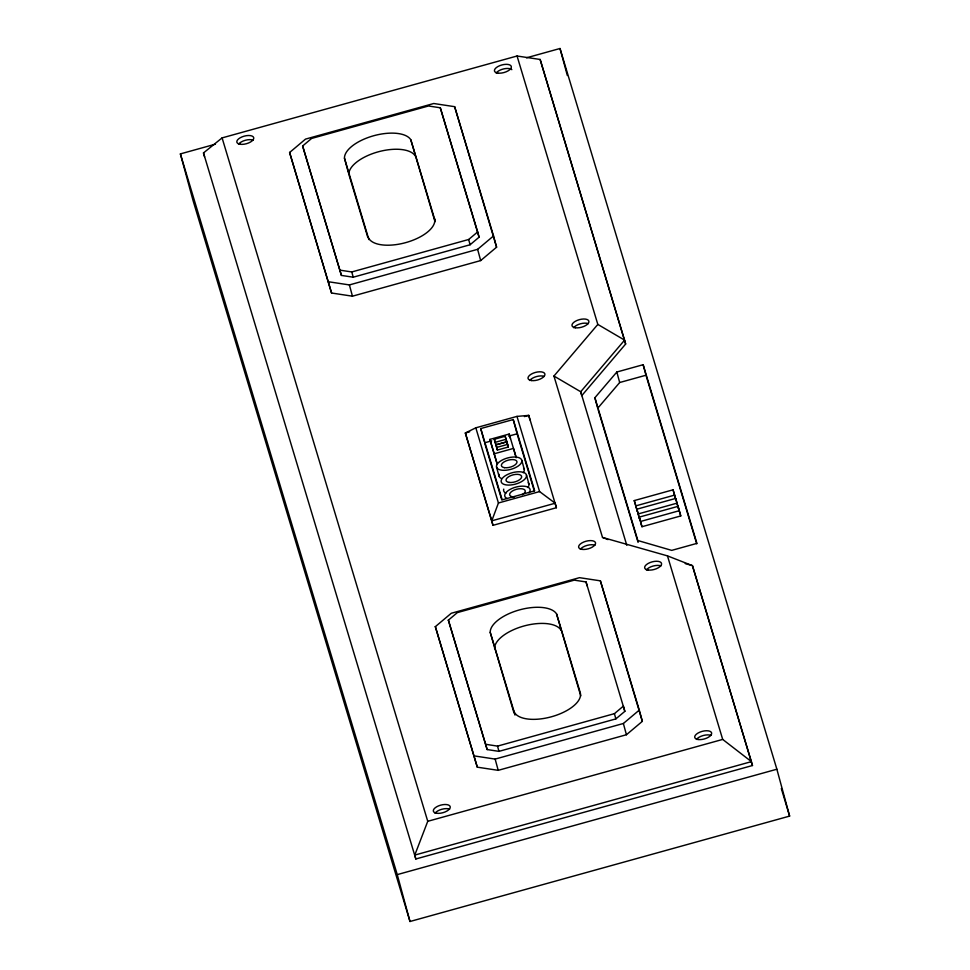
<?xml version="1.0" encoding="UTF-8"?>
<svg xmlns="http://www.w3.org/2000/svg" width="970" height="970" viewBox="0 0 970 970"><rect width="100%" height="100%" fill="white"/><g stroke="black" fill="none" stroke-linecap="round" stroke-linejoin="round"><path stroke-width="1.45" d="M475.809 427.818L498.434 502.993L491.766 520.829L492.99 525.328L556.404 507.722L555.179 503.224L539.587 491.572L516.974 416.397L475.809 427.818L465.333 432.996L492.99 525.328M553.943 376.045L602.503 537.428L667.469 555.883L692.447 565.643L752.477 765.512L415.839 858.984L414.772 855.091L427.746 821.311L222.094 137.898L517.058 56.005L540.132 59.461L625.65 344.011L581.757 395.639L580.703 391.747L553.943 376.045L597.823 324.416L517.058 56.005M594.877 397.736L616.835 372.019L643.146 364.708L696.909 543.382L671.713 550.378L637.848 540.533L594.877 397.736L597.726 408.237L619.684 382.519L645.996 375.22L696.727 543.794M289.606 152.496L305.514 139.11L433.736 103.511L454.639 106.676L493.536 235.94L496.591 247.192L480.671 260.578L352.45 296.189L331.558 293.013L289.606 152.496L331.558 293.013M302.628 145.997L311.612 138.443L428.497 105.985L440.295 107.779L477.652 231.939L479.083 237.189L470.098 244.755L353.213 277.202L341.416 275.419L302.628 145.997L341.416 275.419M339.985 270.157L351.783 271.952L468.668 239.493L477.652 231.939M328.503 281.761L349.394 284.925L477.616 249.326L493.536 235.94M435.348 626.656L451.268 613.27L579.49 577.671L600.381 580.836L639.279 710.101L642.334 721.353L626.426 734.739L498.204 770.338L477.301 767.173L435.348 626.656L477.301 767.173M448.37 620.157L457.355 612.603L574.252 580.145L586.05 581.939L624.838 711.349L615.853 718.903L498.956 751.362L487.158 749.567L448.37 620.157L487.158 749.567M485.74 744.317L497.537 746.112L614.422 713.653L623.407 706.099L624.838 711.349M474.245 755.921L495.149 759.086L623.37 723.487L639.279 710.101M204.549 156.813L203.494 152.921L222.094 137.898M526.431 57.824L560.005 48.5L776.873 769.222L789.616 816.097L409.995 921.5L193.127 200.778L180.384 153.903L215.425 144.166M480.732 428.57L513.227 419.549L534.676 490.82L502.181 499.853L480.732 428.57L484.212 441.399M469.662 431.795L465.333 432.996L491.766 520.829L555.179 503.224M524.43 416.591L528.747 415.39L556.404 507.722M497.283 464.448L489.886 439.398L509.201 434.039L516.186 457.719M494.312 439.277L505.176 436.257L508.316 447.012L497.392 450.044L494.312 439.277L495.027 441.908M491.669 440.853L484.6 442.817L501.757 499.841M508.619 436.148L517.095 433.796L534.252 490.82M495.888 444.769L506.801 441.738M495.937 444.927L506.801 441.908M496.688 447.425L507.601 444.393M489.886 439.398L494.203 453.778L513.518 448.407L515.991 456.797M498.434 502.993L539.587 491.572M634.259 500.581L673.047 489.814L674.635 495.1L635.847 505.867L634.259 500.581L637.266 511.117L635.847 505.867M636.853 509.201L675.641 498.434L677.06 503.151L638.272 513.918L636.853 509.201L639.691 519.18L638.272 514.452M641.97 526.722L639.23 517.119L678.03 506.352L680.758 515.943L641.97 526.722L640.661 522.369M679.327 510.693L640.539 521.472L639.23 517.119M427.746 821.311L722.698 739.419L751.423 761.632L414.772 855.091M180.384 153.903L397.251 874.613L776.873 769.222M516.974 416.397L528.747 415.39L529.972 419.901M685.232 563.594L692.447 565.643L752.477 765.512M602.503 537.428L608.057 539.599M597.823 324.416L624.583 340.118L580.703 391.747L626.802 545.322M781.323 788.549L789.616 816.097M674.477 495.064L676.066 500.35L673.047 489.814M677.072 503.685L678.491 508.401L675.641 498.434M680.758 515.943L678.03 506.352M625.65 344.011L540.132 59.461M667.469 555.883L722.698 739.419M598.163 409.679L638.09 542.388M642.334 721.353L600.381 580.836M496.591 247.192L454.639 106.676M479.083 237.189L440.295 107.779M556.562 613.913L580.242 692.616A34.435 15.581 -15.2 0 1 551.554 716.745A34.435 15.581 -15.2 0 1 513.894 711.034L490.214 632.343A34.69 15.69 -15.2 0 1 519.411 609.912A34.69 15.69 -15.2 0 1 556.562 613.913L580.751 695.866M348.472 172.963L344.459 158.183A34.69 15.69 -15.2 0 1 373.656 135.751A34.69 15.69 -15.2 0 1 410.807 139.765L435.227 221.148M410.807 139.765L434.996 221.718M490.214 632.343L513.967 712.853M344.459 158.183L368.867 239.566M367.788 237.274L348.848 174.309A34.69 15.69 -15.2 0 1 378.033 151.878A34.69 15.69 -15.2 0 1 415.196 155.891M203.494 152.921L415.839 858.984M494.203 453.778L497.089 463.563M560.005 48.5L567.341 75.49M643.146 364.708L645.996 375.22M616.835 372.019L619.684 382.519M586.05 581.939L587.117 585.868M623.37 723.487L626.426 734.739M614.422 713.653L615.853 718.903M477.616 249.326L480.671 260.578M468.668 239.493L470.098 244.755M513.227 419.549L517.095 433.796M526.492 475.142A13.071 5.917 -15.2 0 1 508.571 485.085A13.071 5.917 -15.2 0 1 506.449 475.045A13.071 5.917 -15.2 0 1 526.492 475.142L528.941 484.151M521.824 460.386A13.071 5.917 -15.2 0 1 503.903 470.329A13.071 5.917 -15.2 0 1 501.781 460.289A13.071 5.917 -15.2 0 1 521.824 460.386L524.273 469.395M509.201 434.039L510.426 438.537M508.316 447.012L506.085 439.289L495.221 442.308L497.392 450.044M505.176 436.257L505.891 438.889M496.519 466.946L498.956 475.955M513.894 711.034L514.985 715.072M497.537 746.112L498.956 751.362M495.149 759.086L498.204 770.338M351.783 271.952L353.213 277.202M349.394 284.925L352.45 296.189M397.251 874.613L409.995 921.5M496.179 73.017A8.718 3.941 -15.2 0 1 503.988 68.834A8.718 3.941 -15.2 0 1 511.833 69.658M435.057 813.187A8.718 3.941 -15.2 0 1 449.607 809.15M238.571 144.203A8.718 3.941 -15.2 0 1 253.121 140.165M646.384 569.948A8.718 3.941 -15.2 0 1 660.934 565.91M580.375 549.287A8.718 3.941 -15.2 0 1 594.913 545.249M529.753 380.482A8.718 3.941 -15.2 0 1 544.303 376.445M573.731 327.702A8.718 3.941 -15.2 0 1 588.281 323.665M696.46 739.443A8.718 3.941 -15.2 0 1 711.01 735.405M494.591 648.469A34.69 15.69 -15.2 0 1 523.788 626.038A34.69 15.69 -15.2 0 1 560.939 630.051M434.487 218.456A34.435 15.581 -15.2 0 1 405.812 242.597A34.435 15.581 -15.2 0 1 368.139 236.886M523.521 468.001A13.071 5.917 -15.2 0 1 523.182 472.729M501.272 478.416A13.071 5.917 -15.2 0 1 499.077 474.342M528.189 482.757A13.071 5.917 -15.2 0 1 527.85 487.486M505.94 493.16A13.071 5.917 -15.2 0 1 503.745 489.098M507.092 498.556A13.071 5.917 -15.2 0 1 516.222 487.013A13.071 5.917 -15.2 0 1 529.014 492.869M514.464 496.919A8.063 3.65 -15.2 0 1 510.814 492.214A8.063 3.65 -15.2 0 1 522.721 488.916A8.063 3.65 -15.2 0 1 522.236 494.761M504.424 467.661A8.063 3.65 -15.2 0 0 516.949 462.496A8.063 3.65 -15.2 0 0 506.146 460.859A8.063 3.65 -15.2 0 0 504.424 467.661M698.048 739.504A8.718 3.941 -15.2 0 0 711.592 733.914A8.718 3.941 -15.2 0 0 699.916 732.132A8.718 3.941 -15.2 0 0 698.048 739.504M240.16 144.263A8.718 3.941 -15.2 0 0 253.703 138.661A8.718 3.941 -15.2 0 0 242.027 136.891A8.718 3.941 -15.2 0 0 240.16 144.263M497.755 73.077A8.718 3.941 -15.2 0 0 511.299 67.488A8.718 3.941 -15.2 0 0 499.623 65.718A8.718 3.941 -15.2 0 0 497.755 73.077M436.645 813.248A8.718 3.941 -15.2 0 0 450.189 807.658A8.718 3.941 -15.2 0 0 438.513 805.888A8.718 3.941 -15.2 0 0 436.645 813.248M647.972 570.008A8.718 3.941 -15.2 0 0 661.516 564.419A8.718 3.941 -15.2 0 0 649.827 562.649A8.718 3.941 -15.2 0 0 647.972 570.008M581.951 549.359A8.718 3.941 -15.2 0 0 595.495 543.758A8.718 3.941 -15.2 0 0 583.819 541.987A8.718 3.941 -15.2 0 0 581.951 549.359M531.342 380.543A8.718 3.941 -15.2 0 0 544.873 374.953A8.718 3.941 -15.2 0 0 533.197 373.183A8.718 3.941 -15.2 0 0 531.342 380.543M575.319 327.763A8.718 3.941 -15.2 0 0 588.863 322.161A8.718 3.941 -15.2 0 0 577.186 320.391A8.718 3.941 -15.2 0 0 575.319 327.763M509.092 482.417A8.063 3.65 -15.2 0 0 521.605 477.252A8.063 3.65 -15.2 0 0 510.814 475.603A8.063 3.65 -15.2 0 0 509.092 482.417"/></g></svg>
